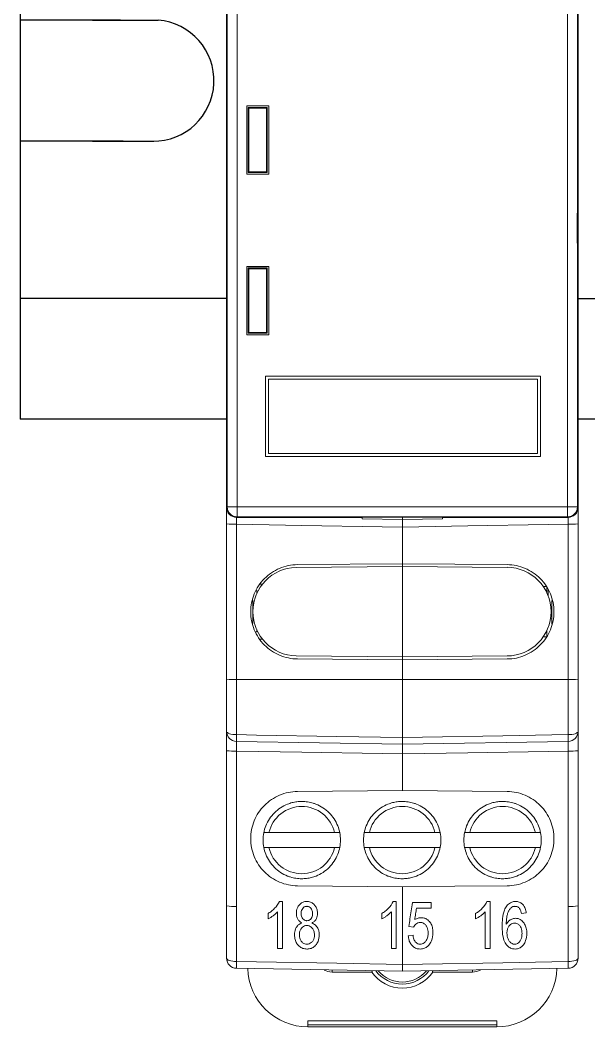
# Model space of a CAD drawing. Header units: millimetres. Extents: x -72 to 2978, y -1067 to 2817.
# Drawn here: x 1048.6 to 1076.9, y 1929.1 to 1979.3 of the extents above; entities that cross this region are included whole.
import ezdxf

# ---------------------------------------------------------------- set-up
doc = ezdxf.new("R2010")
doc.units = ezdxf.units.MM

msp = doc.modelspace()

# ---------------------------------------------------------------- linework, layer by layer
at = {"color": 7, "linetype": 'Continuous', "lineweight": 15}
for p, q in [((1058.906, 1998.796), (1058.906, 1954.996)), ((1058.906, 1998.652), (1058.906, 1955.14)), ((1058.935, 1955.025), (1058.935, 1998.766)), ((1059.435, 1998.766), (1059.435, 1955.025)), ((1075.877, 1955.025), (1075.877, 1998.766)), ((1076.377, 1998.766), (1076.377, 1955.025)), ((1076.406, 1954.996), (1076.406, 1998.796)), ((1076.406, 1955.14), (1076.406, 1998.652)), ((1059.906, 1971.596), (1059.906, 1974.996)), ((1059.906, 1974.996), (1061.006, 1974.996)), ((1060.016, 1974.886), (1059.981, 1974.921)), ((1059.981, 1974.921), (1059.981, 1971.671)), ((1060.931, 1974.921), (1059.981, 1974.921)), ((1060.016, 1974.886), (1060.016, 1971.706)), ((1060.896, 1974.886), (1060.016, 1974.886)), ((1060.896, 1974.886), (1060.931, 1974.921)), ((1060.896, 1971.706), (1060.896, 1974.886)), ((1060.931, 1971.671), (1060.931, 1974.921)), ((1061.006, 1974.996), (1061.006, 1971.596)), ((1061.006, 1971.596), (1059.906, 1971.596)), ((1060.016, 1971.706), (1059.981, 1971.671)), ((1059.981, 1971.671), (1060.931, 1971.671)), ((1060.016, 1971.706), (1060.896, 1971.706)), ((1060.896, 1971.706), (1060.931, 1971.671)), ((1059.906, 1966.996), (1061.006, 1966.996)), ((1059.906, 1963.596), (1059.906, 1966.996)), ((1060.016, 1966.886), (1059.981, 1966.921)), ((1060.931, 1966.921), (1059.981, 1966.921)), ((1059.981, 1966.921), (1059.981, 1963.671)), ((1060.896, 1966.886), (1060.016, 1966.886)), ((1060.016, 1966.886), (1060.016, 1963.706)), ((1060.896, 1966.886), (1060.931, 1966.921)), ((1060.896, 1963.706), (1060.896, 1966.886)), ((1060.931, 1963.671), (1060.931, 1966.921)), ((1061.006, 1966.996), (1061.006, 1963.596)), ((1061.006, 1963.596), (1059.906, 1963.596)), ((1060.016, 1963.706), (1059.981, 1963.671)), ((1059.981, 1963.671), (1060.931, 1963.671)), ((1060.016, 1963.706), (1060.896, 1963.706)), ((1060.896, 1963.706), (1060.931, 1963.671)), ((1074.535, 1961.525), (1060.835, 1961.525)), ((1060.835, 1961.525), (1060.835, 1957.525)), ((1074.385, 1961.375), (1060.985, 1961.375)), ((1060.985, 1961.375), (1060.985, 1957.675)), ((1074.385, 1957.675), (1074.385, 1961.375)), ((1074.535, 1957.525), (1074.535, 1961.525)), ((1060.835, 1957.525), (1074.535, 1957.525)), ((1060.985, 1957.675), (1074.385, 1957.675)), ((1058.906, 1954.996), (1058.935, 1955.025)), ((1059.435, 1955.025), (1058.935, 1955.025)), ((1059.435, 1955.025), (1075.877, 1955.025)), ((1059.435, 1954.525), (1059.435, 1955.025)), ((1076.377, 1955.025), (1075.877, 1955.025)), ((1075.877, 1954.525), (1075.877, 1955.025)), ((1076.377, 1955.025), (1076.406, 1954.996)), ((1059.435, 1954.525), (1059.406, 1954.496)), ((1059.406, 1954.496), (1065.656, 1954.496)), ((1075.877, 1954.525), (1059.435, 1954.525)), ((1065.45, 1954.516), (1065.45, 1954.506)), ((1069.862, 1954.516), (1065.45, 1954.516)), ((1065.45, 1954.506), (1065.45, 1954.516)), ((1065.45, 1954.506), (1065.656, 1954.506)), ((1065.656, 1954.431), (1065.656, 1954.516)), ((1067.656, 1954.396), (1065.656, 1954.431)), ((1067.656, 1954.516), (1067.656, 1954.396)), ((1069.656, 1954.431), (1067.656, 1954.396)), ((1069.656, 1954.516), (1069.656, 1954.431)), ((1069.656, 1954.506), (1069.862, 1954.506)), ((1069.656, 1954.496), (1075.906, 1954.496)), ((1069.862, 1954.506), (1069.862, 1954.516)), ((1069.862, 1954.506), (1069.862, 1954.516)), ((1075.906, 1954.496), (1075.877, 1954.525)), ((1058.906, 1946.447), (1058.906, 1954.176)), ((1059.397, 1954.158), (1059.397, 1946.423)), ((1067.656, 1954.014), (1067.656, 1952.191)), ((1075.915, 1946.423), (1075.915, 1954.158)), ((1076.406, 1954.176), (1076.406, 1946.447)), ((1062.363, 1952.01), (1067.656, 1952.056)), ((1067.656, 1952.191), (1062.436, 1952.146)), ((1067.656, 1952.191), (1072.877, 1952.146)), ((1067.656, 1952.056), (1067.656, 1947.551)), ((1067.656, 1952.056), (1072.875, 1952.01)), ((1060.575, 1951.18), (1060.694, 1951.177)), ((1074.673, 1951.056), (1074.804, 1951.056)), ((1074.856, 1950.736), (1074.856, 1950.984)), ((1060.206, 1950.382), (1060.206, 1949.207)), ((1075.106, 1949.181), (1075.106, 1950.358)), ((1075.034, 1949.445), (1075.106, 1949.446)), ((1060.46, 1948.796), (1060.362, 1948.796)), ((1074.856, 1948.563), (1074.856, 1948.871)), ((1060.696, 1948.43), (1060.565, 1948.428)), ((1074.846, 1948.551), (1074.673, 1948.551)), ((1062.369, 1947.598), (1067.656, 1947.551)), ((1067.656, 1947.4), (1062.436, 1947.446)), ((1067.656, 1947.551), (1072.875, 1947.597)), ((1067.656, 1947.4), (1072.877, 1947.446)), ((1067.656, 1947.4), (1067.656, 1946.416)), ((1058.906, 1943.84), (1058.906, 1946.447)), ((1059.397, 1946.423), (1067.656, 1946.416)), ((1059.397, 1946.423), (1059.397, 1943.676)), ((1075.915, 1946.423), (1067.656, 1946.416)), ((1067.656, 1946.416), (1067.656, 1943.527)), ((1075.915, 1943.676), (1075.915, 1946.423)), ((1076.406, 1946.447), (1076.406, 1943.84)), ((1067.656, 1943.196), (1059.397, 1943.34)), ((1075.915, 1943.34), (1067.656, 1943.196)), ((1058.906, 1935.147), (1058.906, 1942.876)), ((1059.397, 1942.858), (1059.397, 1935.123)), ((1067.656, 1942.714), (1067.656, 1940.891)), ((1075.915, 1935.123), (1075.915, 1942.858)), ((1076.406, 1942.876), (1076.406, 1935.147)), ((1067.656, 1940.891), (1062.436, 1940.846)), ((1067.656, 1940.891), (1072.877, 1940.846)), ((1061.016, 1938.799), (1064.281, 1938.799)), ((1066.016, 1938.799), (1069.281, 1938.799)), ((1071.016, 1938.799), (1074.281, 1938.799)), ((1064.281, 1938.049), (1061.016, 1938.049)), ((1069.281, 1938.049), (1066.016, 1938.049)), ((1074.281, 1938.049), (1071.016, 1938.049)), ((1076.416, 1936.522), (1076.406, 1936.522)), ((1076.416, 1936.49), (1076.406, 1936.49)), ((1076.416, 1935.19), (1076.416, 1936.49)), ((1067.656, 1936.1), (1062.436, 1936.146)), ((1067.656, 1936.1), (1067.656, 1935.116)), ((1061.532, 1935.369), (1061.688, 1935.369)), ((1067.193, 1935.369), (1067.349, 1935.369)), ((1069.09, 1935.309), (1069.09, 1935.038)), ((1071.869, 1935.369), (1072.024, 1935.369)), ((1076.416, 1935.19), (1076.406, 1935.19)), ((1076.416, 1935.173), (1076.406, 1935.173)), ((1076.416, 1935.155), (1076.406, 1935.155)), ((1058.906, 1932.54), (1058.906, 1935.147)), ((1059.397, 1935.123), (1059.397, 1932.376)), ((1067.656, 1935.116), (1067.656, 1932.227)), ((1073.825, 1934.798), (1073.585, 1934.768)), ((1075.915, 1932.376), (1075.915, 1935.123)), ((1076.406, 1935.147), (1076.406, 1932.54)), ((1076.416, 1935.026), (1076.406, 1935.026)), ((1076.416, 1934.962), (1076.406, 1934.962)), ((1076.416, 1934.672), (1076.406, 1934.672)), ((1076.416, 1934.962), (1076.416, 1935.026)), ((1076.416, 1934.64), (1076.406, 1934.64)), ((1076.416, 1933.73), (1076.416, 1934.64)), ((1067.949, 1933.658), (1068.19, 1933.688)), ((1068.22, 1934.09), (1067.979, 1934.124)), ((1076.416, 1933.73), (1076.406, 1933.73)), ((1076.416, 1933.669), (1076.406, 1933.669)), ((1076.416, 1933.323), (1076.406, 1933.323)), ((1076.416, 1933.226), (1076.406, 1933.226)), ((1061.688, 1933.027), (1061.448, 1933.027)), ((1067.349, 1933.027), (1067.109, 1933.027)), ((1072.024, 1933.027), (1071.784, 1933.027)), ((1076.416, 1932.998), (1076.406, 1932.998)), ((1067.656, 1931.896), (1059.397, 1932.04)), ((1066.133, 1931.851), (1064.156, 1931.851)), ((1075.915, 1932.04), (1067.656, 1931.896)), ((1071.156, 1931.851), (1069.179, 1931.851)), ((1062.956, 1929.42), (1072.356, 1929.42)), ((1062.956, 1929.22), (1062.956, 1929.42)), ((1072.356, 1929.22), (1062.956, 1929.22)), ((1062.956, 1929.22), (1062.956, 1929.121)), ((1072.356, 1929.22), (1072.356, 1929.42)), ((1072.356, 1929.22), (1072.356, 1929.121)), ((1072.356, 1929.121), (1062.956, 1929.121))]:
    msp.add_line(p, q, dxfattribs=at)
at = {"color": 6}
for p, q in [((1048.626, 1988.396), (1048.626, 1959.396)), ((1058.906, 1965.396), (1048.626, 1965.396)), ((1058.906, 1959.396), (1048.626, 1959.396))]:
    msp.add_line(p, q, dxfattribs=at)
at = {"color": 6, "linetype": 'ByBlock'}
for p, q in [((1053.624, 1979.267), (1048.626, 1979.267)), ((1053.624, 1979.267), (1055.499, 1979.267)), ((1053.761, 1973.236), (1048.626, 1973.236)), ((1052.235, 1973.236), (1055.287, 1973.236)), ((1076.406, 1965.396), (1082.56, 1965.396)), ((1082.56, 1959.396), (1076.406, 1959.396))]:
    msp.add_line(p, q, dxfattribs=at)
for p, q in [((1052.235, 1979.267), (1055.014, 1979.267)), ((1058.906, 1969.651), (1058.906, 1963.651)), ((1076.406, 1963.651), (1076.377, 1969.651))]:
    msp.add_line(p, q)
at = {"color": 102, "linetype": 'Continuous', "lineweight": 15}
for p, q in [((1067.656, 1952.191), (1067.656, 1952.056)), ((1060.403, 1950.869), (1060.403, 1950.694)), ((1074.91, 1950.612), (1074.91, 1950.911)), ((1060.403, 1948.916), (1060.403, 1948.796)), ((1067.656, 1947.551), (1067.656, 1947.4)), ((1062.837, 1935.12), (1062.968, 1935.12)), ((1073.33, 1935.12), (1073.22, 1935.12)), ((1064.156, 1931.851), (1064.156, 1931.957)), ((1071.156, 1931.957), (1071.156, 1931.851))]:
    msp.add_line(p, q, dxfattribs=at)
at = {"color": 7, "linetype": 'Continuous', "lineweight": 15, "flags": 128}
for points in [[(1067.656, 1954.014), (1066.656, 1954.031), (1062.658, 1954.101), (1059.397, 1954.158)], [(1075.915, 1954.158), (1074.915, 1954.14), (1070.916, 1954.071), (1067.656, 1954.014)], [(1059.397, 1943.676), (1059.301, 1943.68), (1059.209, 1943.69), (1059.124, 1943.705), (1059.049, 1943.725), (1058.989, 1943.75), (1058.943, 1943.778), (1058.915, 1943.808), (1058.906, 1943.84)], [(1076.406, 1943.84), (1076.397, 1943.808), (1076.369, 1943.778), (1076.324, 1943.75), (1076.263, 1943.725), (1076.188, 1943.705), (1076.103, 1943.69), (1076.011, 1943.68), (1075.915, 1943.676)], [(1059.397, 1943.676), (1060.397, 1943.658), (1064.396, 1943.586), (1067.656, 1943.527)], [(1067.656, 1943.527), (1068.656, 1943.545), (1072.655, 1943.617), (1075.915, 1943.676)], [(1067.656, 1942.714), (1066.656, 1942.731), (1062.658, 1942.801), (1059.397, 1942.858)], [(1075.915, 1942.858), (1074.915, 1942.84), (1070.916, 1942.771), (1067.656, 1942.714)], [(1067.656, 1936.1), (1070.266, 1936.123), (1072.877, 1936.146)], [(1059.397, 1932.376), (1059.301, 1932.38), (1059.209, 1932.39), (1059.124, 1932.405), (1059.049, 1932.425), (1058.989, 1932.45), (1058.943, 1932.478), (1058.915, 1932.508), (1058.906, 1932.54)], [(1059.397, 1932.376), (1060.397, 1932.358), (1064.396, 1932.286), (1067.656, 1932.227)], [(1067.656, 1932.227), (1068.656, 1932.245), (1072.655, 1932.317), (1075.915, 1932.376)], [(1075.915, 1932.376), (1076.011, 1932.38), (1076.103, 1932.39), (1076.188, 1932.405), (1076.263, 1932.425), (1076.324, 1932.45), (1076.369, 1932.478), (1076.397, 1932.508), (1076.406, 1932.54)]]:
    msp.add_lwpolyline(points, dxfattribs=at)
at = {"color": 6, "linetype": 'ByBlock'}
msp.add_arc((1055.256, 1976.256), 3.021, 269.4277, 85.4019, dxfattribs=at)
at = {"color": 7, "linetype": 'Continuous', "lineweight": 15}
for centre, radius, start, end in [((1059.435, 1955.025), 0.5, 180.0016, 269.9983), ((1075.877, 1955.025), 0.5, 270.0017, 359.9984), ((1059.276, 1957.58), 3.424, 263.7965, 272.0287), ((1076.036, 1957.58), 3.424, 267.9713, 276.2035), ((1072.856, 1949.804), 2.207, 270.5, 89.5), ((1059.276, 1948.984), 2.565, 261.7006, 272.7065), ((1076.036, 1948.984), 2.565, 267.2935, 278.2994), ((1059.406, 1943.84), 0.5, 180, 269), ((1075.906, 1943.84), 0.5, 271, 0), ((1065.211, 1943.508), 5.816, 178.3416, 181.6584), ((1070.101, 1943.508), 5.816, 358.3416, 1.6584), ((1059.276, 1946.28), 3.425, 263.7973, 272.0285), ((1076.036, 1946.28), 3.425, 267.9715, 276.2027), ((1059.276, 1937.683), 2.564, 261.6988, 272.708), ((1076.036, 1937.683), 2.564, 267.292, 278.3012), ((1059.406, 1932.54), 0.5, 180, 269), ((1065.211, 1932.208), 5.816, 178.3416, 181.6584), ((1075.906, 1932.54), 0.5, 271, 0), ((1070.101, 1932.208), 5.816, 358.3416, 1.6584), ((1062.956, 1932.121), 3, 181.7547, 270), ((1067.656, 1932.901), 1.85, 214.5739, 325.4261), ((1067.656, 1932.901), 1.65, 216.5266, 323.4734), ((1067.656, 1932.901), 1.55, 219.4127, 320.5873), ((1072.356, 1932.121), 3, 270, 358.2335)]:
    msp.add_arc(centre, radius, start, end, dxfattribs=at)
at = {"color": 102, "linetype": 'Continuous', "lineweight": 15}
for centre, start, end in [((1064.156, 1932.651), 240.7879, 270), ((1071.156, 1932.651), 270, 298.966)]:
    msp.add_arc(centre, 0.8, start, end, dxfattribs=at)
at = {"color": 7, "linetype": 'Continuous', "lineweight": 15}
for centre, major_axis, ratio, start_param, end_param in [((1059.406, 1954.996), (-0.354, -0.354), 0.999973, 5.497801, 7.06857), ((1075.906, 1954.996), (0.354, -0.354), 0.999973, 5.497801, 7.06857), ((1062.422, 1949.804), (-1.412, 1.697), 0.999163, 5.615437, 8.706415), ((1074.906, 1949.744), (0.142, 0.144), 0.975618, 5.503958, 6.182554)]:
    msp.add_ellipse(centre, major_axis=major_axis, ratio=ratio, start_param=start_param, end_param=end_param, dxfattribs=at)
for points, knots in [([(1058.906, 1954.996), (1058.906, 1954.933), (1058.906, 1954.804), (1058.906, 1954.51), (1058.906, 1954.287), (1058.906, 1954.176)], [0, 0, 0, 0, 0.322195, 0.661098, 1, 1, 1, 1]), ([(1076.406, 1954.176), (1076.406, 1954.237), (1076.406, 1954.411), (1076.406, 1954.677), (1076.406, 1954.9), (1076.406, 1954.973), (1076.406, 1954.996)], [0, 0, 0, 0, 0.183153, 0.515053, 0.846973, 1, 1, 1, 1]), ([(1067.656, 1954.406), (1067.656, 1954.4), (1067.656, 1954.368), (1067.656, 1954.263), (1067.656, 1954.131), (1067.656, 1954.045), (1067.656, 1954.014)], [0, 0, 0, 0, 0.087417, 0.44514, 0.802841, 1, 1, 1, 1]), ([(1067.656, 1954.014), (1067.656, 1954.069), (1067.656, 1954.181), (1067.656, 1954.321), (1067.656, 1954.38), (1067.656, 1954.406)], [0, 0, 0, 0, 0.359008, 0.718015, 1, 1, 1, 1]), ([(1062.436, 1947.446), (1062.131, 1947.448), (1061.824, 1947.512), (1061.403, 1947.689), (1061.267, 1947.763), (1061.012, 1947.935), (1060.895, 1948.032), (1060.68, 1948.249), (1060.582, 1948.37), (1060.413, 1948.624), (1060.342, 1948.758), (1060.225, 1949.042), (1060.18, 1949.19), (1060.121, 1949.489), (1060.106, 1949.64), (1060.106, 1949.949), (1060.121, 1950.101), (1060.18, 1950.399), (1060.224, 1950.548), (1060.341, 1950.831), (1060.412, 1950.965), (1060.581, 1951.22), (1060.679, 1951.34), (1060.893, 1951.557), (1061.01, 1951.655), (1061.264, 1951.827), (1061.4, 1951.9), (1061.82, 1952.078), (1062.127, 1952.143), (1062.436, 1952.146)], [0, 0, 0, 0, 0.125, 0.125, 0.1875, 0.1875, 0.25, 0.25, 0.3125, 0.3125, 0.375, 0.375, 0.4375, 0.4375, 0.5, 0.5, 0.5625, 0.5625, 0.625, 0.625, 0.6875, 0.6875, 0.75, 0.75, 0.8125, 0.8125, 0.875, 0.875, 1, 1, 1, 1]), ([(1072.877, 1947.446), (1073.031, 1947.447), (1073.183, 1947.463), (1073.481, 1947.525), (1073.629, 1947.571), (1073.912, 1947.69), (1074.046, 1947.763), (1074.299, 1947.934), (1074.419, 1948.034), (1074.633, 1948.25), (1074.73, 1948.369), (1074.899, 1948.625), (1074.972, 1948.761), (1075.145, 1949.183), (1075.206, 1949.491), (1075.206, 1949.948), (1075.191, 1950.103), (1075.132, 1950.402), (1075.088, 1950.548), (1074.971, 1950.831), (1074.898, 1950.968), (1074.73, 1951.222), (1074.634, 1951.34), (1074.309, 1951.668), (1074.053, 1951.841), (1073.628, 1952.02), (1073.483, 1952.066), (1073.184, 1952.128), (1073.029, 1952.144), (1072.877, 1952.146)], [0, 0, 0, 0, 0.0625, 0.0625, 0.125, 0.125, 0.1875, 0.1875, 0.25, 0.25, 0.3125, 0.3125, 0.375, 0.375, 0.5, 0.5, 0.5625, 0.5625, 0.625, 0.625, 0.6875, 0.6875, 0.75, 0.75, 0.875, 0.875, 0.9375, 0.9375, 1, 1, 1, 1]), ([(1058.906, 1943.84), (1058.906, 1943.84), (1058.906, 1943.736), (1058.906, 1943.471), (1058.906, 1943.364), (1058.906, 1943.13), (1058.906, 1943.005), (1058.906, 1942.876)], [0, 0, 0, 0, 0.5, 0.5, 0.75, 0.75, 1, 1, 1, 1]), ([(1076.406, 1942.876), (1076.406, 1943.134), (1076.406, 1943.383), (1076.406, 1943.648), (1076.406, 1943.719), (1076.406, 1943.815), (1076.406, 1943.84), (1076.406, 1943.84)], [0, 0, 0, 0, 0.5, 0.5, 0.75, 0.75, 1, 1, 1, 1]), ([(1059.397, 1942.858), (1059.395, 1942.987), (1059.394, 1943.111), (1059.394, 1943.288), (1059.395, 1943.34), (1059.397, 1943.34)], [0, 0, 0, 0, 0.5, 0.5, 1, 1, 1, 1]), ([(1067.656, 1943.527), (1067.656, 1943.43), (1067.656, 1943.346), (1067.656, 1943.228), (1067.656, 1943.196), (1067.656, 1943.196)], [0, 0, 0, 0, 0.5, 0.5, 1, 1, 1, 1]), ([(1067.656, 1943.196), (1067.656, 1943.196), (1067.656, 1943.228), (1067.656, 1943.345), (1067.656, 1943.43), (1067.656, 1943.527)], [0, 0, 0, 0, 0.5, 0.5, 1, 1, 1, 1]), ([(1067.656, 1943.196), (1067.656, 1943.196), (1067.656, 1943.144), (1067.656, 1942.967), (1067.656, 1942.843), (1067.656, 1942.714)], [0, 0, 0, 0, 0.5, 0.5, 1, 1, 1, 1]), ([(1067.656, 1942.714), (1067.656, 1942.843), (1067.656, 1942.967), (1067.656, 1943.144), (1067.656, 1943.196), (1067.656, 1943.196)], [0, 0, 0, 0, 0.5, 0.5, 1, 1, 1, 1]), ([(1075.915, 1943.34), (1075.917, 1943.34), (1075.918, 1943.288), (1075.918, 1943.111), (1075.917, 1942.987), (1075.915, 1942.858)], [0, 0, 0, 0, 0.5, 0.5, 1, 1, 1, 1]), ([(1062.436, 1936.146), (1062.131, 1936.148), (1061.824, 1936.212), (1061.403, 1936.389), (1061.267, 1936.463), (1061.012, 1936.635), (1060.895, 1936.732), (1060.68, 1936.949), (1060.582, 1937.07), (1060.413, 1937.324), (1060.342, 1937.458), (1060.225, 1937.742), (1060.18, 1937.89), (1060.121, 1938.189), (1060.106, 1938.34), (1060.106, 1938.649), (1060.121, 1938.801), (1060.18, 1939.099), (1060.224, 1939.248), (1060.341, 1939.531), (1060.412, 1939.665), (1060.581, 1939.92), (1060.679, 1940.04), (1060.893, 1940.257), (1061.01, 1940.355), (1061.264, 1940.527), (1061.4, 1940.6), (1061.82, 1940.778), (1062.127, 1940.843), (1062.436, 1940.846)], [0, 0, 0, 0, 0.125, 0.125, 0.1875, 0.1875, 0.25, 0.25, 0.3125, 0.3125, 0.375, 0.375, 0.4375, 0.4375, 0.5, 0.5, 0.5625, 0.5625, 0.625, 0.625, 0.6875, 0.6875, 0.75, 0.75, 0.8125, 0.8125, 0.875, 0.875, 1, 1, 1, 1]), ([(1072.877, 1936.146), (1073.031, 1936.147), (1073.183, 1936.163), (1073.481, 1936.225), (1073.629, 1936.271), (1073.912, 1936.39), (1074.046, 1936.463), (1074.299, 1936.634), (1074.419, 1936.734), (1074.633, 1936.95), (1074.73, 1937.069), (1074.899, 1937.325), (1074.972, 1937.461), (1075.145, 1937.883), (1075.206, 1938.191), (1075.206, 1938.648), (1075.191, 1938.803), (1075.132, 1939.102), (1075.088, 1939.248), (1074.971, 1939.531), (1074.898, 1939.668), (1074.73, 1939.922), (1074.634, 1940.04), (1074.309, 1940.368), (1074.053, 1940.541), (1073.628, 1940.72), (1073.483, 1940.766), (1073.184, 1940.828), (1073.029, 1940.844), (1072.877, 1940.846)], [0, 0, 0, 0, 0.0625, 0.0625, 0.125, 0.125, 0.1875, 0.1875, 0.25, 0.25, 0.3125, 0.3125, 0.375, 0.375, 0.5, 0.5, 0.5625, 0.5625, 0.625, 0.625, 0.6875, 0.6875, 0.75, 0.75, 0.875, 0.875, 0.9375, 0.9375, 1, 1, 1, 1]), ([(1062.648, 1936.499), (1062.6, 1936.5), (1062.503, 1936.502), (1062.358, 1936.519), (1062.216, 1936.546), (1062.076, 1936.584), (1061.862, 1936.66), (1061.584, 1936.803), (1061.278, 1937.054), (1061.028, 1937.359), (1060.851, 1937.702), (1060.746, 1938.061), (1060.712, 1938.424), (1060.746, 1938.787), (1060.851, 1939.146), (1061.027, 1939.489), (1061.278, 1939.794), (1061.584, 1940.045), (1061.89, 1940.203), (1062.168, 1940.293), (1062.406, 1940.34), (1062.567, 1940.346), (1062.648, 1940.349)], [0, 0, 0, 0, 0.024176, 0.048139, 0.072026, 0.095974, 0.120121, 0.185059, 0.250086, 0.315023, 0.38005, 0.439993, 0.500024, 0.559968, 0.619999, 0.684937, 0.749963, 0.814901, 0.879927, 0.92, 0.95981, 1, 1, 1, 1]), ([(1062.648, 1940.349), (1062.697, 1940.348), (1062.794, 1940.346), (1062.938, 1940.329), (1063.08, 1940.302), (1063.22, 1940.264), (1063.435, 1940.188), (1063.713, 1940.045), (1064.019, 1939.795), (1064.269, 1939.489), (1064.446, 1939.147), (1064.551, 1938.787), (1064.584, 1938.424), (1064.551, 1938.061), (1064.446, 1937.702), (1064.269, 1937.359), (1064.019, 1937.054), (1063.713, 1936.803), (1063.407, 1936.645), (1063.129, 1936.555), (1062.89, 1936.508), (1062.729, 1936.502), (1062.648, 1936.499)], [0, 0, 0, 0, 0.024176, 0.048139, 0.072026, 0.095974, 0.120121, 0.185059, 0.250086, 0.315023, 0.38005, 0.439993, 0.500024, 0.559968, 0.619999, 0.684937, 0.749963, 0.814901, 0.879927, 0.92, 0.95981, 1, 1, 1, 1]), ([(1067.648, 1936.499), (1067.6, 1936.5), (1067.503, 1936.502), (1067.358, 1936.519), (1067.216, 1936.546), (1067.076, 1936.584), (1066.862, 1936.66), (1066.584, 1936.803), (1066.278, 1937.054), (1066.028, 1937.359), (1065.851, 1937.702), (1065.746, 1938.061), (1065.712, 1938.424), (1065.746, 1938.787), (1065.851, 1939.146), (1066.027, 1939.489), (1066.278, 1939.794), (1066.584, 1940.045), (1066.89, 1940.203), (1067.168, 1940.293), (1067.406, 1940.34), (1067.567, 1940.346), (1067.648, 1940.349)], [0, 0, 0, 0, 0.024176, 0.048139, 0.072026, 0.095974, 0.120121, 0.185059, 0.250086, 0.315023, 0.38005, 0.439993, 0.500024, 0.559968, 0.619999, 0.684937, 0.749963, 0.814901, 0.879927, 0.92, 0.95981, 1, 1, 1, 1]), ([(1067.648, 1940.349), (1067.697, 1940.348), (1067.794, 1940.346), (1067.938, 1940.329), (1068.08, 1940.302), (1068.22, 1940.264), (1068.435, 1940.188), (1068.713, 1940.045), (1069.019, 1939.795), (1069.269, 1939.489), (1069.446, 1939.147), (1069.551, 1938.787), (1069.584, 1938.424), (1069.551, 1938.061), (1069.446, 1937.702), (1069.269, 1937.359), (1069.019, 1937.054), (1068.713, 1936.803), (1068.407, 1936.645), (1068.129, 1936.555), (1067.89, 1936.508), (1067.729, 1936.502), (1067.648, 1936.499)], [0, 0, 0, 0, 0.024176, 0.048139, 0.072026, 0.095974, 0.120121, 0.185059, 0.250086, 0.315023, 0.38005, 0.439993, 0.500024, 0.559968, 0.619999, 0.684937, 0.749963, 0.814901, 0.879927, 0.92, 0.95981, 1, 1, 1, 1]), ([(1072.648, 1936.499), (1072.6, 1936.5), (1072.503, 1936.502), (1072.358, 1936.519), (1072.216, 1936.546), (1072.076, 1936.584), (1071.862, 1936.66), (1071.584, 1936.803), (1071.278, 1937.054), (1071.028, 1937.359), (1070.851, 1937.702), (1070.746, 1938.061), (1070.712, 1938.424), (1070.746, 1938.787), (1070.851, 1939.146), (1071.027, 1939.489), (1071.278, 1939.794), (1071.584, 1940.045), (1071.89, 1940.203), (1072.168, 1940.293), (1072.406, 1940.34), (1072.567, 1940.346), (1072.648, 1940.349)], [0, 0, 0, 0, 0.024176, 0.048139, 0.072026, 0.095974, 0.120121, 0.185059, 0.250086, 0.315023, 0.38005, 0.439993, 0.500024, 0.559968, 0.619999, 0.684937, 0.749963, 0.814901, 0.879927, 0.92, 0.95981, 1, 1, 1, 1]), ([(1072.648, 1940.349), (1072.697, 1940.348), (1072.794, 1940.346), (1072.938, 1940.329), (1073.08, 1940.302), (1073.22, 1940.264), (1073.435, 1940.188), (1073.713, 1940.045), (1074.019, 1939.795), (1074.269, 1939.489), (1074.446, 1939.147), (1074.551, 1938.787), (1074.584, 1938.424), (1074.551, 1938.061), (1074.446, 1937.702), (1074.269, 1937.359), (1074.019, 1937.054), (1073.713, 1936.803), (1073.407, 1936.645), (1073.129, 1936.555), (1072.89, 1936.508), (1072.729, 1936.502), (1072.648, 1936.499)], [0, 0, 0, 0, 0.024176, 0.048139, 0.072026, 0.095974, 0.120121, 0.185059, 0.250086, 0.315023, 0.38005, 0.439993, 0.500024, 0.559968, 0.619999, 0.684937, 0.749963, 0.814901, 0.879927, 0.92, 0.95981, 1, 1, 1, 1]), ([(1062.648, 1940.099), (1062.269, 1940.099), (1061.901, 1939.97), (1061.308, 1939.498), (1061.101, 1939.168), (1061.016, 1938.799)], [0, 0, 0, 0, 0.5, 0.5, 1, 1, 1, 1]), ([(1064.281, 1938.799), (1064.196, 1939.168), (1063.988, 1939.498), (1063.395, 1939.97), (1063.027, 1940.099), (1062.648, 1940.099)], [0, 0, 0, 0, 0.5, 0.5, 1, 1, 1, 1]), ([(1067.648, 1940.099), (1067.269, 1940.099), (1066.901, 1939.97), (1066.308, 1939.498), (1066.101, 1939.168), (1066.016, 1938.799)], [0, 0, 0, 0, 0.5, 0.5, 1, 1, 1, 1]), ([(1069.281, 1938.799), (1069.196, 1939.168), (1068.988, 1939.498), (1068.395, 1939.97), (1068.027, 1940.099), (1067.648, 1940.099)], [0, 0, 0, 0, 0.5, 0.5, 1, 1, 1, 1]), ([(1072.648, 1940.099), (1072.269, 1940.099), (1071.901, 1939.97), (1071.308, 1939.498), (1071.101, 1939.168), (1071.016, 1938.799)], [0, 0, 0, 0, 0.5, 0.5, 1, 1, 1, 1]), ([(1074.281, 1938.799), (1074.196, 1939.168), (1073.988, 1939.498), (1073.395, 1939.97), (1073.027, 1940.099), (1072.648, 1940.099)], [0, 0, 0, 0, 0.5, 0.5, 1, 1, 1, 1]), ([(1061.016, 1938.049), (1061.101, 1937.68), (1061.308, 1937.35), (1061.901, 1936.878), (1062.269, 1936.749), (1062.648, 1936.749)], [0, 0, 0, 0, 0.5, 0.5, 1, 1, 1, 1]), ([(1062.648, 1936.749), (1063.027, 1936.749), (1063.395, 1936.878), (1063.988, 1937.35), (1064.196, 1937.68), (1064.281, 1938.049)], [0, 0, 0, 0, 0.5, 0.5, 1, 1, 1, 1]), ([(1066.016, 1938.049), (1066.101, 1937.68), (1066.308, 1937.35), (1066.901, 1936.878), (1067.269, 1936.749), (1067.648, 1936.749)], [0, 0, 0, 0, 0.5, 0.5, 1, 1, 1, 1]), ([(1067.648, 1936.749), (1068.027, 1936.749), (1068.395, 1936.878), (1068.988, 1937.35), (1069.196, 1937.68), (1069.281, 1938.049)], [0, 0, 0, 0, 0.5, 0.5, 1, 1, 1, 1]), ([(1071.016, 1938.049), (1071.101, 1937.68), (1071.308, 1937.35), (1071.901, 1936.878), (1072.269, 1936.749), (1072.648, 1936.749)], [0, 0, 0, 0, 0.5, 0.5, 1, 1, 1, 1]), ([(1072.648, 1936.749), (1073.027, 1936.749), (1073.395, 1936.878), (1073.988, 1937.35), (1074.196, 1937.68), (1074.281, 1938.049)], [0, 0, 0, 0, 0.5, 0.5, 1, 1, 1, 1]), ([(1061.532, 1935.369), (1061.477, 1935.242), (1061.394, 1935.126), (1061.298, 1935.026), (1061.249, 1934.975), (1061.197, 1934.928), (1061.142, 1934.885), (1061.087, 1934.842), (1061.027, 1934.804), (1060.968, 1934.768)], [0, 0, 0, 0, 0.500335, 0.500335, 0.500335, 0.750302, 0.750302, 0.750302, 1, 1, 1, 1]), ([(1061.688, 1933.027), (1061.688, 1933.119), (1061.688, 1933.306), (1061.688, 1933.593), (1061.688, 1933.888), (1061.688, 1934.275), (1061.688, 1934.769), (1061.688, 1935.164), (1061.688, 1935.369)], [0, 0, 0, 0, 0.12047, 0.243906, 0.37041, 0.500076, 0.740119, 1, 1, 1, 1]), ([(1062.901, 1935.369), (1062.882, 1935.368), (1062.862, 1935.367), (1062.842, 1935.365), (1062.786, 1935.36), (1062.731, 1935.344), (1062.68, 1935.32), (1062.623, 1935.292), (1062.572, 1935.252), (1062.53, 1935.205), (1062.487, 1935.158), (1062.453, 1935.103), (1062.429, 1935.045), (1062.392, 1934.96), (1062.38, 1934.864), (1062.378, 1934.771)], [0, 0, 0, 0, 0.065755, 0.065755, 0.065755, 0.254168, 0.254168, 0.254168, 0.468613, 0.468613, 0.468613, 0.681703, 0.681703, 0.681703, 1, 1, 1, 1]), ([(1063.429, 1934.762), (1063.428, 1934.824), (1063.423, 1934.888), (1063.408, 1934.949), (1063.393, 1935.01), (1063.368, 1935.07), (1063.335, 1935.123), (1063.307, 1935.168), (1063.273, 1935.209), (1063.234, 1935.244), (1063.189, 1935.284), (1063.136, 1935.318), (1063.079, 1935.339), (1063.022, 1935.359), (1062.961, 1935.367), (1062.901, 1935.369)], [0, 0, 0, 0, 0.210197, 0.210197, 0.210197, 0.421737, 0.421737, 0.421737, 0.596064, 0.596064, 0.596064, 0.799645, 0.799645, 0.799645, 1, 1, 1, 1]), ([(1067.193, 1935.369), (1067.138, 1935.242), (1067.055, 1935.125), (1066.959, 1935.025), (1066.91, 1934.975), (1066.858, 1934.928), (1066.803, 1934.885), (1066.748, 1934.842), (1066.688, 1934.804), (1066.629, 1934.768)], [0, 0, 0, 0, 0.500723, 0.500723, 0.500723, 0.750495, 0.750495, 0.750495, 1, 1, 1, 1]), ([(1067.349, 1933.027), (1067.349, 1933.121), (1067.349, 1933.309), (1067.349, 1933.596), (1067.349, 1933.89), (1067.349, 1934.279), (1067.349, 1934.772), (1067.349, 1935.166), (1067.349, 1935.369)], [0, 0, 0, 0, 0.121699, 0.245558, 0.371651, 0.500046, 0.743449, 1, 1, 1, 1]), ([(1068.16, 1935.309), (1068.139, 1935.172), (1068.098, 1934.903), (1068.038, 1934.508), (1067.999, 1934.251), (1067.979, 1934.124)], [0, 0, 0, 0, 0.345187, 0.678452, 1, 1, 1, 1]), ([(1069.09, 1935.309), (1068.931, 1935.309), (1068.621, 1935.309), (1068.311, 1935.309), (1068.16, 1935.309)], [0, 0, 0, 0, 0.512391, 1, 1, 1, 1]), ([(1071.869, 1935.369), (1071.813, 1935.242), (1071.73, 1935.126), (1071.635, 1935.026), (1071.586, 1934.975), (1071.534, 1934.929), (1071.478, 1934.885), (1071.423, 1934.842), (1071.364, 1934.804), (1071.304, 1934.768)], [0, 0, 0, 0, 0.499499, 0.499499, 0.499499, 0.749886, 0.749886, 0.749886, 1, 1, 1, 1]), ([(1072.024, 1933.027), (1072.024, 1933.12), (1072.024, 1933.308), (1072.024, 1933.594), (1072.024, 1933.889), (1072.024, 1934.277), (1072.024, 1934.771), (1072.024, 1935.165), (1072.024, 1935.369)], [0, 0, 0, 0, 0.121062, 0.244704, 0.37101, 0.50006, 0.741832, 1, 1, 1, 1]), ([(1073.294, 1935.369), (1073.261, 1935.367), (1073.228, 1935.366), (1073.195, 1935.36), (1073.14, 1935.35), (1073.086, 1935.331), (1073.037, 1935.303), (1072.968, 1935.265), (1072.908, 1935.208), (1072.858, 1935.146), (1072.809, 1935.084), (1072.769, 1935.014), (1072.74, 1934.941), (1072.686, 1934.805), (1072.659, 1934.659), (1072.644, 1934.515), (1072.63, 1934.384), (1072.626, 1934.254), (1072.625, 1934.123)], [0, 0, 0, 0, 0.061961, 0.061961, 0.061961, 0.167905, 0.167905, 0.167905, 0.319669, 0.319669, 0.319669, 0.470138, 0.470138, 0.470138, 0.749646, 0.749646, 0.749646, 1, 1, 1, 1]), ([(1073.825, 1934.798), (1073.821, 1934.835), (1073.816, 1934.871), (1073.808, 1934.907), (1073.792, 1934.981), (1073.767, 1935.054), (1073.728, 1935.12), (1073.702, 1935.166), (1073.668, 1935.208), (1073.629, 1935.243), (1073.583, 1935.284), (1073.53, 1935.318), (1073.473, 1935.339), (1073.416, 1935.359), (1073.354, 1935.367), (1073.294, 1935.369)], [0, 0, 0, 0, 0.126815, 0.126815, 0.126815, 0.392507, 0.392507, 0.392507, 0.576716, 0.576716, 0.576716, 0.789851, 0.789851, 0.789851, 1, 1, 1, 1]), ([(1060.968, 1934.498), (1061.013, 1934.52), (1061.058, 1934.544), (1061.101, 1934.57), (1061.144, 1934.597), (1061.185, 1934.625), (1061.225, 1934.655), (1061.266, 1934.685), (1061.305, 1934.717), (1061.342, 1934.75), (1061.38, 1934.784), (1061.415, 1934.82), (1061.448, 1934.858)], [0, 0, 0, 0, 0.251365, 0.251365, 0.251365, 0.500161, 0.500161, 0.500161, 0.749907, 0.749907, 0.749907, 1, 1, 1, 1]), ([(1060.968, 1934.768), (1060.968, 1934.723), (1060.968, 1934.633), (1060.968, 1934.543), (1060.968, 1934.498)], [0, 0, 0, 0, 0.506558, 1, 1, 1, 1]), ([(1061.448, 1934.858), (1061.448, 1934.749), (1061.448, 1934.534), (1061.448, 1934.216), (1061.448, 1933.906), (1061.448, 1933.605), (1061.448, 1933.312), (1061.448, 1933.122), (1061.448, 1933.027)], [0, 0, 0, 0, 0.176706, 0.34924, 0.517713, 0.682244, 0.84296, 1, 1, 1, 1]), ([(1062.378, 1934.771), (1062.379, 1934.742), (1062.38, 1934.713), (1062.383, 1934.685), (1062.389, 1934.626), (1062.405, 1934.566), (1062.43, 1934.512), (1062.451, 1934.469), (1062.48, 1934.428), (1062.514, 1934.394), (1062.555, 1934.353), (1062.607, 1934.322), (1062.659, 1934.296)], [0, 0, 0, 0, 0.14643, 0.14643, 0.14643, 0.452509, 0.452509, 0.452509, 0.699952, 0.699952, 0.699952, 1, 1, 1, 1]), ([(1062.619, 1934.778), (1062.62, 1934.806), (1062.621, 1934.835), (1062.626, 1934.863), (1062.633, 1934.901), (1062.645, 1934.937), (1062.663, 1934.971), (1062.682, 1935.005), (1062.707, 1935.037), (1062.736, 1935.063), (1062.758, 1935.084), (1062.785, 1935.101), (1062.813, 1935.112), (1062.841, 1935.124), (1062.872, 1935.127), (1062.902, 1935.129)], [0, 0, 0, 0, 0.17141, 0.17141, 0.17141, 0.399207, 0.399207, 0.399207, 0.634505, 0.634505, 0.634505, 0.81784, 0.81784, 0.81784, 1, 1, 1, 1]), ([(1062.905, 1934.408), (1062.893, 1934.409), (1062.881, 1934.409), (1062.869, 1934.411), (1062.842, 1934.414), (1062.815, 1934.422), (1062.791, 1934.434), (1062.759, 1934.451), (1062.73, 1934.475), (1062.707, 1934.502), (1062.683, 1934.529), (1062.665, 1934.56), (1062.651, 1934.593), (1062.627, 1934.651), (1062.621, 1934.715), (1062.619, 1934.778)], [0, 0, 0, 0, 0.069061, 0.069061, 0.069061, 0.223285, 0.223285, 0.223285, 0.430526, 0.430526, 0.430526, 0.636363, 0.636363, 0.636363, 1, 1, 1, 1]), ([(1062.902, 1935.129), (1062.918, 1935.128), (1062.933, 1935.127), (1062.948, 1935.124), (1062.973, 1935.12), (1062.998, 1935.11), (1063.021, 1935.097), (1063.049, 1935.081), (1063.074, 1935.06), (1063.095, 1935.036), (1063.12, 1935.007), (1063.141, 1934.975), (1063.156, 1934.939), (1063.18, 1934.884), (1063.187, 1934.822), (1063.189, 1934.762)], [0, 0, 0, 0, 0.087293, 0.087293, 0.087293, 0.237061, 0.237061, 0.237061, 0.423087, 0.423087, 0.423087, 0.645352, 0.645352, 0.645352, 1, 1, 1, 1]), ([(1063.189, 1934.762), (1063.188, 1934.73), (1063.186, 1934.697), (1063.18, 1934.665), (1063.173, 1934.629), (1063.161, 1934.593), (1063.143, 1934.561), (1063.125, 1934.529), (1063.103, 1934.499), (1063.075, 1934.475), (1063.052, 1934.454), (1063.025, 1934.436), (1062.997, 1934.425), (1062.968, 1934.413), (1062.936, 1934.41), (1062.905, 1934.408)], [0, 0, 0, 0, 0.192679, 0.192679, 0.192679, 0.412146, 0.412146, 0.412146, 0.630474, 0.630474, 0.630474, 0.815594, 0.815594, 0.815594, 1, 1, 1, 1]), ([(1063.151, 1934.296), (1063.161, 1934.301), (1063.172, 1934.306), (1063.182, 1934.311), (1063.226, 1934.335), (1063.267, 1934.365), (1063.302, 1934.401), (1063.336, 1934.437), (1063.364, 1934.479), (1063.384, 1934.524), (1063.417, 1934.598), (1063.427, 1934.681), (1063.429, 1934.762)], [0, 0, 0, 0, 0.059796, 0.059796, 0.059796, 0.317434, 0.317434, 0.317434, 0.575857, 0.575857, 0.575857, 1, 1, 1, 1]), ([(1066.629, 1934.498), (1066.674, 1934.52), (1066.719, 1934.544), (1066.762, 1934.57), (1066.805, 1934.597), (1066.846, 1934.626), (1066.886, 1934.655), (1066.927, 1934.685), (1066.966, 1934.717), (1067.003, 1934.751), (1067.041, 1934.784), (1067.076, 1934.82), (1067.109, 1934.858)], [0, 0, 0, 0, 0.251528, 0.251528, 0.251528, 0.500487, 0.500487, 0.500487, 0.750071, 0.750071, 0.750071, 1, 1, 1, 1]), ([(1066.629, 1934.768), (1066.629, 1934.723), (1066.629, 1934.633), (1066.629, 1934.543), (1066.629, 1934.498)], [0, 0, 0, 0, 0.503066, 1, 1, 1, 1]), ([(1067.109, 1934.858), (1067.109, 1934.753), (1067.109, 1934.545), (1067.109, 1934.237), (1067.109, 1933.881), (1067.109, 1933.477), (1067.109, 1933.176), (1067.109, 1933.027)], [0, 0, 0, 0, 0.170808, 0.337447, 0.499991, 0.753266, 1, 1, 1, 1]), ([(1068.274, 1934.468), (1068.288, 1934.561), (1068.317, 1934.751), (1068.346, 1934.942), (1068.361, 1935.038)], [0, 0, 0, 0, 0.493551, 1, 1, 1, 1]), ([(1068.361, 1935.038), (1068.479, 1935.038), (1068.722, 1935.038), (1068.966, 1935.038), (1069.09, 1935.038)], [0, 0, 0, 0, 0.4875, 1, 1, 1, 1]), ([(1071.304, 1934.498), (1071.395, 1934.541), (1071.48, 1934.595), (1071.561, 1934.655), (1071.602, 1934.685), (1071.641, 1934.717), (1071.678, 1934.75), (1071.716, 1934.784), (1071.751, 1934.82), (1071.784, 1934.858)], [0, 0, 0, 0, 0.499569, 0.499569, 0.499569, 0.74961, 0.74961, 0.74961, 1, 1, 1, 1]), ([(1071.304, 1934.768), (1071.304, 1934.723), (1071.304, 1934.633), (1071.304, 1934.543), (1071.304, 1934.498)], [0, 0, 0, 0, 0.503841, 1, 1, 1, 1]), ([(1071.784, 1934.858), (1071.784, 1934.753), (1071.784, 1934.545), (1071.784, 1934.237), (1071.784, 1933.88), (1071.784, 1933.477), (1071.784, 1933.176), (1071.784, 1933.027)], [0, 0, 0, 0, 0.170998, 0.337633, 0.499989, 0.753379, 1, 1, 1, 1]), ([(1072.833, 1934.231), (1072.833, 1934.286), (1072.834, 1934.341), (1072.837, 1934.396), (1072.84, 1934.451), (1072.845, 1934.505), (1072.853, 1934.56), (1072.861, 1934.614), (1072.87, 1934.668), (1072.884, 1934.721), (1072.898, 1934.774), (1072.917, 1934.826), (1072.939, 1934.876)], [0, 0, 0, 0, 0.251225, 0.251225, 0.251225, 0.501106, 0.501106, 0.501106, 0.750212, 0.750212, 0.750212, 1, 1, 1, 1]), ([(1072.939, 1934.876), (1072.951, 1934.897), (1072.962, 1934.919), (1072.974, 1934.94), (1073, 1934.982), (1073.031, 1935.022), (1073.069, 1935.054), (1073.096, 1935.077), (1073.127, 1935.097), (1073.16, 1935.11), (1073.193, 1935.122), (1073.229, 1935.127), (1073.265, 1935.129)], [0, 0, 0, 0, 0.167214, 0.167214, 0.167214, 0.508977, 0.508977, 0.508977, 0.755073, 0.755073, 0.755073, 1, 1, 1, 1]), ([(1073.265, 1935.129), (1073.296, 1935.127), (1073.328, 1935.123), (1073.357, 1935.113), (1073.388, 1935.103), (1073.417, 1935.085), (1073.442, 1935.065), (1073.459, 1935.051), (1073.474, 1935.035), (1073.488, 1935.019)], [0, 0, 0, 0, 0.366478, 0.366478, 0.366478, 0.749796, 0.749796, 0.749796, 1, 1, 1, 1]), ([(1073.488, 1935.019), (1073.515, 1934.983), (1073.537, 1934.943), (1073.552, 1934.9), (1073.559, 1934.879), (1073.565, 1934.857), (1073.571, 1934.835), (1073.576, 1934.813), (1073.581, 1934.791), (1073.585, 1934.768)], [0, 0, 0, 0, 0.500381, 0.500381, 0.500381, 0.750413, 0.750413, 0.750413, 1, 1, 1, 1]), ([(1062.659, 1934.296), (1062.628, 1934.285), (1062.596, 1934.273), (1062.567, 1934.257), (1062.514, 1934.23), (1062.467, 1934.191), (1062.429, 1934.146), (1062.39, 1934.102), (1062.36, 1934.05), (1062.338, 1933.996), (1062.302, 1933.905), (1062.29, 1933.804), (1062.288, 1933.706)], [0, 0, 0, 0, 0.131508, 0.131508, 0.131508, 0.367648, 0.367648, 0.367648, 0.601923, 0.601923, 0.601923, 1, 1, 1, 1]), ([(1062.529, 1933.707), (1062.53, 1933.754), (1062.532, 1933.8), (1062.543, 1933.845), (1062.553, 1933.892), (1062.57, 1933.938), (1062.594, 1933.98), (1062.618, 1934.021), (1062.65, 1934.059), (1062.687, 1934.09), (1062.716, 1934.115), (1062.75, 1934.135), (1062.786, 1934.148), (1062.822, 1934.161), (1062.861, 1934.167), (1062.899, 1934.168)], [0, 0, 0, 0, 0.212657, 0.212657, 0.212657, 0.432528, 0.432528, 0.432528, 0.652542, 0.652542, 0.652542, 0.827175, 0.827175, 0.827175, 1, 1, 1, 1]), ([(1062.899, 1934.168), (1062.921, 1934.167), (1062.942, 1934.166), (1062.964, 1934.162), (1062.998, 1934.156), (1063.031, 1934.144), (1063.061, 1934.127), (1063.103, 1934.103), (1063.14, 1934.071), (1063.17, 1934.034), (1063.201, 1933.998), (1063.226, 1933.956), (1063.243, 1933.912), (1063.269, 1933.844), (1063.277, 1933.77), (1063.279, 1933.698)], [0, 0, 0, 0, 0.094605, 0.094605, 0.094605, 0.247608, 0.247608, 0.247608, 0.459716, 0.459716, 0.459716, 0.671766, 0.671766, 0.671766, 1, 1, 1, 1]), ([(1063.519, 1933.698), (1063.518, 1933.758), (1063.514, 1933.817), (1063.502, 1933.876), (1063.49, 1933.933), (1063.471, 1933.99), (1063.444, 1934.042), (1063.413, 1934.1), (1063.371, 1934.153), (1063.321, 1934.196), (1063.271, 1934.238), (1063.212, 1934.271), (1063.151, 1934.296)], [0, 0, 0, 0, 0.239042, 0.239042, 0.239042, 0.475421, 0.475421, 0.475421, 0.739036, 0.739036, 0.739036, 1, 1, 1, 1]), ([(1068.22, 1934.09), (1068.229, 1934.107), (1068.238, 1934.125), (1068.248, 1934.141), (1068.27, 1934.176), (1068.298, 1934.208), (1068.329, 1934.235), (1068.36, 1934.26), (1068.395, 1934.281), (1068.432, 1934.296), (1068.469, 1934.311), (1068.51, 1934.316), (1068.549, 1934.318)], [0, 0, 0, 0, 0.138969, 0.138969, 0.138969, 0.434096, 0.434096, 0.434096, 0.716688, 0.716688, 0.716688, 1, 1, 1, 1]), ([(1068.616, 1934.558), (1068.557, 1934.556), (1068.497, 1934.551), (1068.44, 1934.536), (1068.411, 1934.528), (1068.382, 1934.518), (1068.355, 1934.507), (1068.327, 1934.495), (1068.301, 1934.481), (1068.274, 1934.468)], [0, 0, 0, 0, 0.498937, 0.498937, 0.498937, 0.749923, 0.749923, 0.749923, 1, 1, 1, 1]), ([(1068.549, 1934.318), (1068.573, 1934.317), (1068.596, 1934.316), (1068.619, 1934.312), (1068.654, 1934.305), (1068.688, 1934.293), (1068.719, 1934.276), (1068.76, 1934.253), (1068.796, 1934.222), (1068.826, 1934.187), (1068.855, 1934.151), (1068.878, 1934.111), (1068.895, 1934.068), (1068.929, 1933.984), (1068.938, 1933.891), (1068.94, 1933.801)], [0, 0, 0, 0, 0.094094, 0.094094, 0.094094, 0.240032, 0.240032, 0.240032, 0.431022, 0.431022, 0.431022, 0.620735, 0.620735, 0.620735, 1, 1, 1, 1]), ([(1069.18, 1933.814), (1069.178, 1933.902), (1069.172, 1933.991), (1069.15, 1934.077), (1069.132, 1934.147), (1069.106, 1934.216), (1069.068, 1934.278), (1069.03, 1934.34), (1068.982, 1934.398), (1068.925, 1934.445), (1068.882, 1934.48), (1068.833, 1934.51), (1068.781, 1934.529), (1068.729, 1934.549), (1068.672, 1934.556), (1068.616, 1934.558)], [0, 0, 0, 0, 0.257397, 0.257397, 0.257397, 0.467928, 0.467928, 0.467928, 0.680252, 0.680252, 0.680252, 0.840495, 0.840495, 0.840495, 1, 1, 1, 1]), ([(1073.293, 1934.528), (1073.229, 1934.526), (1073.164, 1934.515), (1073.105, 1934.489), (1073.053, 1934.467), (1073.003, 1934.436), (1072.961, 1934.397), (1072.909, 1934.35), (1072.867, 1934.291), (1072.833, 1934.231)], [0, 0, 0, 0, 0.335259, 0.335259, 0.335259, 0.634012, 0.634012, 0.634012, 1, 1, 1, 1]), ([(1072.865, 1933.79), (1072.866, 1933.849), (1072.87, 1933.908), (1072.884, 1933.964), (1072.897, 1934.012), (1072.915, 1934.059), (1072.94, 1934.101), (1072.967, 1934.144), (1073.001, 1934.183), (1073.04, 1934.215), (1073.069, 1934.238), (1073.101, 1934.257), (1073.136, 1934.269), (1073.17, 1934.282), (1073.207, 1934.287), (1073.244, 1934.288)], [0, 0, 0, 0, 0.253839, 0.253839, 0.253839, 0.466786, 0.466786, 0.466786, 0.685205, 0.685205, 0.685205, 0.842614, 0.842614, 0.842614, 1, 1, 1, 1]), ([(1073.244, 1934.288), (1073.263, 1934.288), (1073.282, 1934.287), (1073.301, 1934.283), (1073.333, 1934.277), (1073.366, 1934.266), (1073.395, 1934.25), (1073.434, 1934.229), (1073.47, 1934.198), (1073.498, 1934.164), (1073.527, 1934.13), (1073.551, 1934.091), (1073.568, 1934.05), (1073.603, 1933.963), (1073.613, 1933.866), (1073.615, 1933.773)], [0, 0, 0, 0, 0.078816, 0.078816, 0.078816, 0.218418, 0.218418, 0.218418, 0.408338, 0.408338, 0.408338, 0.596729, 0.596729, 0.596729, 1, 1, 1, 1]), ([(1073.856, 1933.781), (1073.854, 1933.866), (1073.848, 1933.952), (1073.828, 1934.035), (1073.81, 1934.107), (1073.783, 1934.178), (1073.745, 1934.243), (1073.707, 1934.307), (1073.656, 1934.366), (1073.598, 1934.415), (1073.556, 1934.45), (1073.507, 1934.48), (1073.456, 1934.499), (1073.404, 1934.518), (1073.348, 1934.526), (1073.293, 1934.528)], [0, 0, 0, 0, 0.246947, 0.246947, 0.246947, 0.463864, 0.463864, 0.463864, 0.681836, 0.681836, 0.681836, 0.841235, 0.841235, 0.841235, 1, 1, 1, 1]), ([(1062.288, 1933.706), (1062.29, 1933.626), (1062.297, 1933.545), (1062.318, 1933.468), (1062.336, 1933.4), (1062.364, 1933.335), (1062.401, 1933.276), (1062.434, 1933.225), (1062.475, 1933.177), (1062.521, 1933.137), (1062.574, 1933.092), (1062.635, 1933.054), (1062.701, 1933.031), (1062.766, 1933.008), (1062.836, 1932.999), (1062.905, 1932.997)], [0, 0, 0, 0, 0.230696, 0.230696, 0.230696, 0.430868, 0.430868, 0.430868, 0.606696, 0.606696, 0.606696, 0.804666, 0.804666, 0.804666, 1, 1, 1, 1]), ([(1062.905, 1933.237), (1062.887, 1933.238), (1062.87, 1933.238), (1062.852, 1933.241), (1062.818, 1933.246), (1062.784, 1933.258), (1062.753, 1933.273), (1062.709, 1933.296), (1062.671, 1933.329), (1062.639, 1933.367), (1062.607, 1933.404), (1062.582, 1933.447), (1062.565, 1933.492), (1062.539, 1933.56), (1062.53, 1933.635), (1062.529, 1933.707)], [0, 0, 0, 0, 0.076916, 0.076916, 0.076916, 0.229453, 0.229453, 0.229453, 0.449737, 0.449737, 0.449737, 0.669177, 0.669177, 0.669177, 1, 1, 1, 1]), ([(1062.905, 1932.997), (1062.925, 1932.998), (1062.944, 1932.998), (1062.963, 1933), (1063.031, 1933.005), (1063.098, 1933.023), (1063.158, 1933.052), (1063.226, 1933.085), (1063.288, 1933.132), (1063.338, 1933.187), (1063.388, 1933.242), (1063.43, 1933.306), (1063.459, 1933.374), (1063.502, 1933.475), (1063.517, 1933.588), (1063.519, 1933.698)], [0, 0, 0, 0, 0.054153, 0.054153, 0.054153, 0.245981, 0.245981, 0.245981, 0.462453, 0.462453, 0.462453, 0.677731, 0.677731, 0.677731, 1, 1, 1, 1]), ([(1063.279, 1933.698), (1063.278, 1933.652), (1063.275, 1933.605), (1063.265, 1933.56), (1063.255, 1933.513), (1063.239, 1933.467), (1063.215, 1933.426), (1063.191, 1933.384), (1063.159, 1933.347), (1063.123, 1933.315), (1063.093, 1933.29), (1063.058, 1933.27), (1063.021, 1933.257), (1062.984, 1933.244), (1062.944, 1933.238), (1062.905, 1933.237)], [0, 0, 0, 0, 0.211361, 0.211361, 0.211361, 0.428763, 0.428763, 0.428763, 0.647814, 0.647814, 0.647814, 0.824442, 0.824442, 0.824442, 1, 1, 1, 1]), ([(1067.949, 1933.658), (1067.956, 1933.584), (1067.967, 1933.511), (1067.988, 1933.441), (1068.007, 1933.375), (1068.036, 1933.312), (1068.073, 1933.255), (1068.105, 1933.206), (1068.145, 1933.162), (1068.19, 1933.124), (1068.239, 1933.083), (1068.295, 1933.049), (1068.356, 1933.028), (1068.416, 1933.007), (1068.482, 1932.999), (1068.546, 1932.997)], [0, 0, 0, 0, 0.224469, 0.224469, 0.224469, 0.434073, 0.434073, 0.434073, 0.612555, 0.612555, 0.612555, 0.807173, 0.807173, 0.807173, 1, 1, 1, 1]), ([(1068.543, 1933.237), (1068.518, 1933.238), (1068.493, 1933.241), (1068.469, 1933.247), (1068.439, 1933.255), (1068.41, 1933.269), (1068.384, 1933.287), (1068.353, 1933.308), (1068.326, 1933.335), (1068.302, 1933.364), (1068.263, 1933.414), (1068.237, 1933.475), (1068.219, 1933.536), (1068.205, 1933.586), (1068.196, 1933.637), (1068.19, 1933.688)], [0, 0, 0, 0, 0.11643, 0.11643, 0.11643, 0.263301, 0.263301, 0.263301, 0.442447, 0.442447, 0.442447, 0.752374, 0.752374, 0.752374, 1, 1, 1, 1]), ([(1068.94, 1933.801), (1068.939, 1933.734), (1068.934, 1933.667), (1068.92, 1933.602), (1068.906, 1933.541), (1068.883, 1933.48), (1068.85, 1933.427), (1068.822, 1933.383), (1068.787, 1933.342), (1068.747, 1933.31), (1068.718, 1933.287), (1068.686, 1933.268), (1068.651, 1933.256), (1068.617, 1933.243), (1068.58, 1933.239), (1068.543, 1933.237)], [0, 0, 0, 0, 0.262462, 0.262462, 0.262462, 0.512519, 0.512519, 0.512519, 0.716795, 0.716795, 0.716795, 0.858692, 0.858692, 0.858692, 1, 1, 1, 1]), ([(1068.546, 1932.997), (1068.585, 1932.998), (1068.624, 1933), (1068.663, 1933.008), (1068.724, 1933.02), (1068.784, 1933.042), (1068.836, 1933.074), (1068.889, 1933.106), (1068.936, 1933.148), (1068.975, 1933.195), (1069.027, 1933.256), (1069.069, 1933.327), (1069.101, 1933.4), (1069.156, 1933.529), (1069.177, 1933.673), (1069.18, 1933.814)], [0, 0, 0, 0, 0.09971, 0.09971, 0.09971, 0.259375, 0.259375, 0.259375, 0.41763, 0.41763, 0.41763, 0.627535, 0.627535, 0.627535, 1, 1, 1, 1]), ([(1072.625, 1934.123), (1072.627, 1933.947), (1072.636, 1933.769), (1072.672, 1933.598), (1072.693, 1933.496), (1072.725, 1933.395), (1072.777, 1933.305), (1072.817, 1933.236), (1072.869, 1933.173), (1072.93, 1933.121), (1072.977, 1933.081), (1073.032, 1933.049), (1073.09, 1933.028), (1073.148, 1933.007), (1073.211, 1932.999), (1073.272, 1932.997)], [0, 0, 0, 0, 0.364484, 0.364484, 0.364484, 0.580768, 0.580768, 0.580768, 0.74672, 0.74672, 0.74672, 0.873903, 0.873903, 0.873903, 1, 1, 1, 1]), ([(1073.26, 1933.237), (1073.25, 1933.238), (1073.24, 1933.238), (1073.231, 1933.239), (1073.196, 1933.242), (1073.16, 1933.251), (1073.129, 1933.267), (1073.08, 1933.29), (1073.038, 1933.326), (1073.003, 1933.366), (1072.968, 1933.405), (1072.939, 1933.451), (1072.918, 1933.499), (1072.88, 1933.59), (1072.867, 1933.691), (1072.865, 1933.79)], [0, 0, 0, 0, 0.037243, 0.037243, 0.037243, 0.176331, 0.176331, 0.176331, 0.389173, 0.389173, 0.389173, 0.600094, 0.600094, 0.600094, 1, 1, 1, 1]), ([(1073.615, 1933.773), (1073.614, 1933.697), (1073.608, 1933.62), (1073.587, 1933.547), (1073.574, 1933.5), (1073.555, 1933.454), (1073.529, 1933.413), (1073.503, 1933.372), (1073.472, 1933.333), (1073.434, 1933.303), (1073.409, 1933.283), (1073.382, 1933.266), (1073.353, 1933.255), (1073.323, 1933.243), (1073.291, 1933.239), (1073.26, 1933.237)], [0, 0, 0, 0, 0.323558, 0.323558, 0.323558, 0.531111, 0.531111, 0.531111, 0.737061, 0.737061, 0.737061, 0.868278, 0.868278, 0.868278, 1, 1, 1, 1]), ([(1073.272, 1932.997), (1073.314, 1932.999), (1073.356, 1933.002), (1073.396, 1933.012), (1073.454, 1933.027), (1073.51, 1933.052), (1073.559, 1933.086), (1073.608, 1933.12), (1073.651, 1933.163), (1073.685, 1933.21), (1073.732, 1933.273), (1073.767, 1933.344), (1073.794, 1933.417), (1073.836, 1933.533), (1073.852, 1933.658), (1073.856, 1933.781)], [0, 0, 0, 0, 0.112034, 0.112034, 0.112034, 0.276076, 0.276076, 0.276076, 0.439256, 0.439256, 0.439256, 0.655588, 0.655588, 0.655588, 1, 1, 1, 1]), ([(1067.656, 1932.227), (1067.656, 1932.13), (1067.656, 1932.046), (1067.656, 1931.928), (1067.656, 1931.896), (1067.656, 1931.896)], [0, 0, 0, 0, 0.5, 0.5, 1, 1, 1, 1]), ([(1067.656, 1931.896), (1067.656, 1931.896), (1067.656, 1931.928), (1067.656, 1932.045), (1067.656, 1932.13), (1067.656, 1932.227)], [0, 0, 0, 0, 0.5, 0.5, 1, 1, 1, 1]), ([(1066.133, 1931.851), (1066.134, 1931.852), (1066.144, 1931.872), (1066.158, 1931.898), (1066.169, 1931.918), (1066.171, 1931.922)], [0, 0, 0, 0, 0.038209, 0.854369, 1, 1, 1, 1]), ([(1069.179, 1931.851), (1069.179, 1931.852), (1069.168, 1931.872), (1069.154, 1931.898), (1069.143, 1931.918), (1069.141, 1931.922)], [0, 0, 0, 0, 0.038209, 0.854369, 1, 1, 1, 1])]:
    msp.add_open_spline(points, degree=3, knots=knots, dxfattribs=at)
at = {"color": 102, "linetype": 'Continuous', "lineweight": 15}
for points, knots in [([(1059.397, 1954.158), (1059.397, 1954.213), (1059.395, 1954.324), (1059.394, 1954.442), (1059.394, 1954.486), (1059.394, 1954.495)], [0, 0, 0, 0, 0.440566, 0.881035, 1, 1, 1, 1]), ([(1075.918, 1954.499), (1075.918, 1954.469), (1075.918, 1954.4), (1075.917, 1954.275), (1075.915, 1954.188), (1075.915, 1954.158)], [0, 0, 0, 0, 0.325567, 0.760139, 1, 1, 1, 1])]:
    msp.add_open_spline(points, degree=3, knots=knots, dxfattribs=at)
at = {"color": 7, "linetype": 'Continuous', "lineweight": 15}
for points in [[(1060.76, 1938.799), (1060.817, 1938.799), (1060.915, 1938.799), (1061.016, 1938.799)], [(1064.281, 1938.799), (1064.382, 1938.799), (1064.48, 1938.799), (1064.536, 1938.799)], [(1065.76, 1938.799), (1065.817, 1938.799), (1065.915, 1938.799), (1066.016, 1938.799)], [(1069.281, 1938.799), (1069.382, 1938.799), (1069.48, 1938.799), (1069.536, 1938.799)], [(1070.76, 1938.799), (1070.817, 1938.799), (1070.915, 1938.799), (1071.016, 1938.799)], [(1074.281, 1938.799), (1074.382, 1938.799), (1074.48, 1938.799), (1074.536, 1938.799)], [(1061.016, 1938.049), (1060.915, 1938.049), (1060.817, 1938.049), (1060.76, 1938.049)], [(1064.536, 1938.049), (1064.48, 1938.049), (1064.382, 1938.049), (1064.281, 1938.049)], [(1066.016, 1938.049), (1065.915, 1938.049), (1065.817, 1938.049), (1065.76, 1938.049)], [(1069.536, 1938.049), (1069.48, 1938.049), (1069.382, 1938.049), (1069.281, 1938.049)], [(1071.016, 1938.049), (1070.915, 1938.049), (1070.817, 1938.049), (1070.76, 1938.049)], [(1074.536, 1938.049), (1074.48, 1938.049), (1074.382, 1938.049), (1074.281, 1938.049)]]:
    msp.add_open_spline(points, degree=3, dxfattribs=at)

doc.saveas('drawing.dxf')
